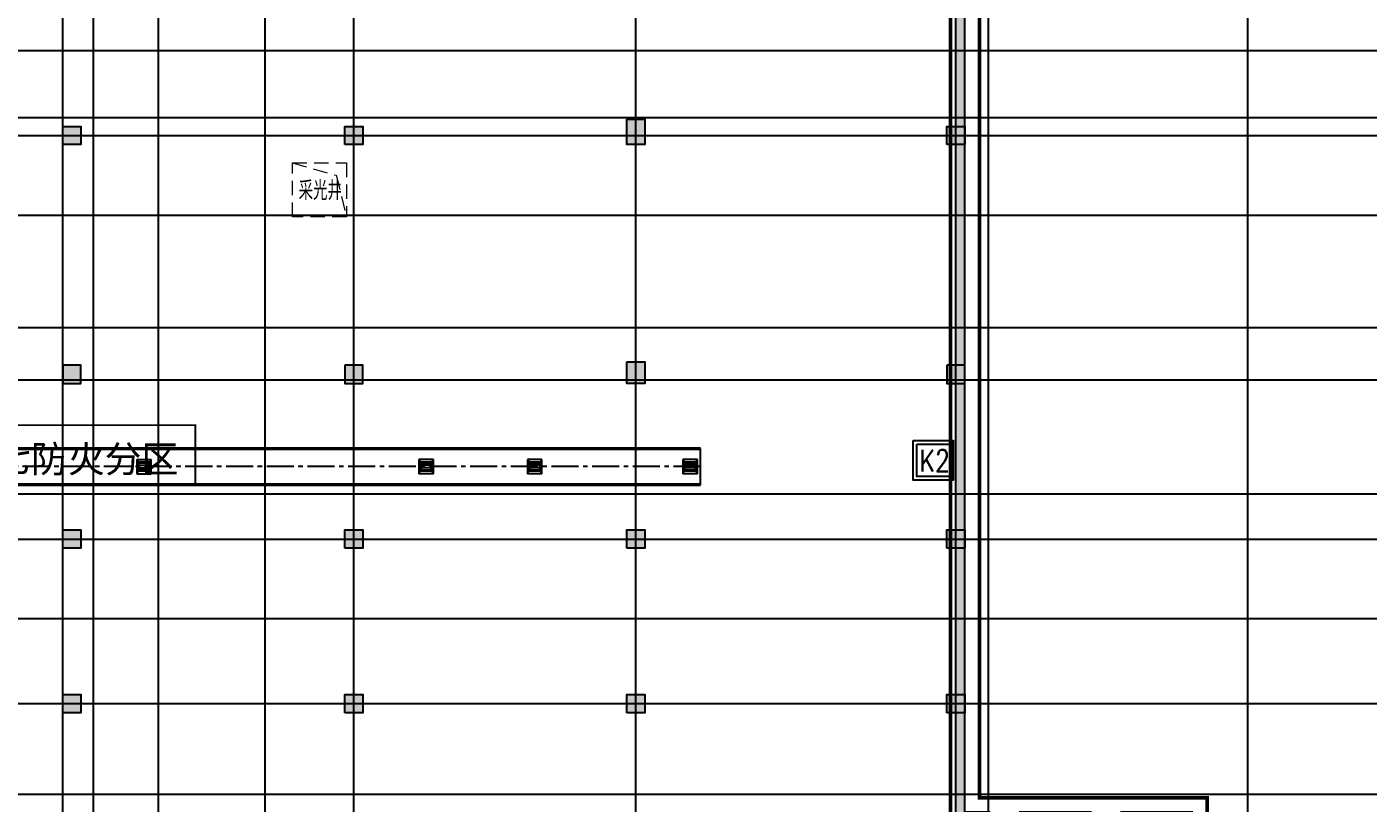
# Model space of a CAD drawing. Extents: x 369444 to 684549, y -549309 to 575337.
# Drawn here: x 573582 to 610674, y 179207 to 200661 of the extents above; entities that cross this region are included whole.
import ezdxf

# ---------------------------------------------------------------- set-up
doc = ezdxf.new("R2010")
doc.units = 0
doc.header["$LTSCALE"] = 1000
doc.header["$MEASUREMENT"] = 0
for name, pattern in [('_DASH', [0.6, 0.4, -0.2]), ('CENTER2', [1.125, 0.75, -0.125, 0.125, -0.125]), ('DASH', [0.35, 0.25, -0.1])]:
    doc.linetypes.add(name, pattern=pattern)
doc.layers.add('0-地库顶板开洞', color=211, linetype='Continuous', lineweight=0)
for name, color, linetype in [('COLUMN', 9, 'Continuous'), ('DOTE', 1, 'Continuous'), ('DUCT-排烟中心线', 5, 'CENTER2'), ('DUCT-排烟管', 2, 'Continuous'), ('DUCT-排烟管端线', 4, 'Continuous'), ('HS-A-轮廓线-地下室', 3, 'DASH'), ('PUB_HATCH', 8, 'Continuous'), ('WALL', 9, 'Continuous'), ('车库集水坑', 60, 'Continuous'), ('防火分区线', 7, 'Continuous'), ('风管标注', 3, 'Continuous')]:
    doc.layers.add(name, color=color, linetype=linetype)
doc.styles.add('-黑体', font='simhei.ttf')
doc.styles.add('_HZTXT', font='txt.shx', dxfattribs={"width": 0.8, "bigfont": 'HZTXT.shx'})
doc.styles.add('HNSJY', font='hnsjy-07.shx', dxfattribs={"width": 0.8, "bigfont": 'hnsjy-hz.shx'})

# ---------------------------------------------------------------- blocks, each defined once
blk = doc.blocks.new('column500')
h = blk.add_hatch(color=0)
h.dxf.hatch_style = 1
h.paths.add_polyline_path([(-216381, -381440), (-215881, -381440), (-215881, -380940), (-216381, -380940)])
at = {"color": 0}
blk.add_lwpolyline([(-216381, -381440), (-215881, -381440), (-215881, -380940), (-216381, -380940)], close=True, dxfattribs=at)
blk = doc.blocks.new('车库采光井开洞')
at = {"layer": '0-地库顶板开洞', "linetype": '_DASH'}
blk.add_lwpolyline([(38496570620.999992, 3907825764), (38496570620.999992, 3907827264.000001), (38496572120.999992, 3907827263.999998), (38496572120.999992, 3907825763.999999)], close=True, dxfattribs=at)
blk.add_lwpolyline([(38496570620.999992, 3907827264.000001), (38496571833.459846, 3907826915.785513), (38496572120.999992, 3907825763.999999)], dxfattribs=at)
at = {"layer": '0-地库顶板开洞', "linetype": '_DASH', "style": 'HNSJY', "width": 0.8}
blk.add_text('采光井', height=525, dxfattribs=at).set_placement((38496570794.87101, 3907826233.4361))
blk = doc.blocks.new('车库采光井aaa')
at = {"layer": '0-地库顶板开洞', "lineweight": -2}
blk.add_blockref('车库采光井开洞', (-5640857, -2535884), dxfattribs=at)
blk = doc.blocks.new('165gsff')
at = {"layer": 'COLUMN', "lineweight": -2, "ltscale": 6}
blk.add_hatch(color=256, dxfattribs=at).paths.add_polyline_path([(38490804507.5, 3905235777.5), (38490805007.5, 3905235777.5), (38490805007.5, 3905235177.5), (38490804507.5, 3905235177.5)])
at = {"color": 0}
blk.add_lwpolyline([(38490804507.5, 3905235777.5), (38490805007.5, 3905235777.5), (38490805007.5, 3905235177.5), (38490804507.5, 3905235177.5)], close=True, dxfattribs=at)
blk = doc.blocks.new('8816dfgfd')
at = {"layer": 'COLUMN', "lineweight": -2, "ltscale": 6}
blk.add_hatch(color=256, dxfattribs=at).paths.add_polyline_path([(38494751681.5, 3903816247.997694), (38494752181.5, 3903816247.997694), (38494752181.5, 3903815547.997694), (38494751681.5, 3903815547.997694)])
at = {"color": 0}
blk.add_lwpolyline([(38494751681.5, 3903816247.997694), (38494752181.5, 3903816247.997694), (38494752181.5, 3903815547.997694), (38494751681.5, 3903815547.997694)], close=True, dxfattribs=at)
blk = doc.blocks.new('N-风管')
at = {"color": 0, "linetype": 'Continuous'}
for p, q in [((38489412580.588013, 3905283180.368528, 2600), (38489412980.588013, 3905283180.368528, 2600)), ((38489420781.127274, 3905282780.368528, 2600), (38489420381.127274, 3905282780.368528, 2600)), ((38489423781.127274, 3905282780.368528, 2600), (38489423381.127274, 3905282780.368528, 2600)), ((38489428080.968987, 3905282780.368528, 2600), (38489427680.968987, 3905282780.368528, 2600))]:
    blk.add_line(p, q, dxfattribs=at)
at = {"color": 0}
for p, q in [((38489412580.588013, 3905283180.368528, 2600), (38489412580.588013, 3905282780.368528, 2600)), ((38489412580.588013, 3905283180.368528, 2600), (38489412620.588013, 3905283091.479639, 2600)), ((38489412980.588013, 3905283180.368528, 2600), (38489412932.588013, 3905283091.479639, 2600)), ((38489412980.588013, 3905282780.368528, 2600), (38489412980.588013, 3905283180.368528, 2600)), ((38489420381.127274, 3905283180.368528, 2600), (38489420429.127274, 3905283091.479639, 2600)), ((38489420781.127274, 3905283180.368528, 2600), (38489420381.127274, 3905283180.368528, 2600)), ((38489420381.127274, 3905283180.368528, 2600), (38489420381.127274, 3905282780.368528, 2600)), ((38489420741.127274, 3905283091.479639, 2600), (38489420781.127274, 3905283180.368528, 2600)), ((38489420781.127274, 3905282780.368528, 2600), (38489420781.127274, 3905283180.368528, 2600)), ((38489423381.127274, 3905283180.368528, 2600), (38489423429.127274, 3905283091.479639, 2600)), ((38489423781.127274, 3905283180.368528, 2600), (38489423381.127274, 3905283180.368528, 2600)), ((38489423381.127274, 3905283180.368528, 2600), (38489423381.127274, 3905282780.368528, 2600)), ((38489423741.127274, 3905283091.479639, 2600), (38489423781.127274, 3905283180.368528, 2600)), ((38489423781.127274, 3905282780.368528, 2600), (38489423781.127274, 3905283180.368528, 2600)), ((38489427680.968987, 3905283180.368528, 2600), (38489427728.968987, 3905283091.479639, 2600)), ((38489428080.968987, 3905283180.368528, 2600), (38489427680.968987, 3905283180.368528, 2600)), ((38489427680.968987, 3905283180.368528, 2600), (38489427680.968987, 3905282780.368528, 2600)), ((38489428040.968987, 3905283091.479639, 2600), (38489428080.968987, 3905283180.368528, 2600)), ((38489428080.968987, 3905282780.368528, 2600), (38489428080.968987, 3905283180.368528, 2600)), ((38489412620.588013, 3905282869.257417, 2600), (38489412580.588013, 3905282780.368528, 2600)), ((38489412580.588013, 3905282780.368528, 2600), (38489412980.588013, 3905282780.368528, 2600)), ((38489412620.588013, 3905283017.405565, 2600), (38489412932.588013, 3905283017.405565, 2600)), ((38489412620.588013, 3905282943.331491, 2600), (38489412932.588013, 3905282943.331491, 2600)), ((38489412980.588013, 3905282780.368528, 2600), (38489412932.588013, 3905282869.257417, 2600)), ((38489420381.127274, 3905282780.368528, 2600), (38489420429.127274, 3905282869.257417, 2600)), ((38489420741.127274, 3905283017.405565, 2600), (38489420429.127274, 3905283017.405565, 2600)), ((38489420741.127274, 3905282943.331491, 2600), (38489420429.127274, 3905282943.331491, 2600)), ((38489420781.127274, 3905282780.368528, 2600), (38489420741.127274, 3905282869.257417, 2600)), ((38489423381.127274, 3905282780.368528, 2600), (38489423429.127274, 3905282869.257417, 2600)), ((38489423741.127274, 3905283017.405565, 2600), (38489423429.127274, 3905283017.405565, 2600)), ((38489423741.127274, 3905282943.331491, 2600), (38489423429.127274, 3905282943.331491, 2600)), ((38489423781.127274, 3905282780.368528, 2600), (38489423741.127274, 3905282869.257417, 2600)), ((38489427680.968987, 3905282780.368528, 2600), (38489427728.968987, 3905282869.257417, 2600)), ((38489428040.968987, 3905283017.405565, 2600), (38489427728.968987, 3905283017.405565, 2600)), ((38489428040.968987, 3905282943.331491, 2600), (38489427728.968987, 3905282943.331491, 2600)), ((38489428080.968987, 3905282780.368528, 2600), (38489428040.968987, 3905282869.257417, 2600))]:
    blk.add_line(p, q, dxfattribs=at)
at = {"color": 0, "lineweight": 40}
for p, q in [((38489412620.588013, 3905283091.479639, 2600), (38489412620.588013, 3905282869.257417, 2600)), ((38489412932.588013, 3905283091.479639, 2600), (38489412620.588013, 3905283091.479639, 2600)), ((38489412932.588013, 3905282869.257417, 2600), (38489412620.588013, 3905282869.257417, 2600)), ((38489412932.588013, 3905282869.257417, 2600), (38489412932.588013, 3905283091.479639, 2600)), ((38489420429.127274, 3905283091.479639, 2600), (38489420429.127274, 3905282869.257417, 2600)), ((38489420429.127274, 3905283091.479639, 2600), (38489420741.127274, 3905283091.479639, 2600)), ((38489420429.127274, 3905282869.257417, 2600), (38489420741.127274, 3905282869.257417, 2600)), ((38489420741.127274, 3905282869.257417, 2600), (38489420741.127274, 3905283091.479639, 2600)), ((38489423429.127274, 3905283091.479639, 2600), (38489423429.127274, 3905282869.257417, 2600)), ((38489423429.127274, 3905283091.479639, 2600), (38489423741.127274, 3905283091.479639, 2600)), ((38489423429.127274, 3905282869.257417, 2600), (38489423741.127274, 3905282869.257417, 2600)), ((38489423741.127274, 3905282869.257417, 2600), (38489423741.127274, 3905283091.479639, 2600)), ((38489427728.968987, 3905283091.479639, 2600), (38489427728.968987, 3905282869.257417, 2600)), ((38489427728.968987, 3905283091.479639, 2600), (38489428040.968987, 3905283091.479639, 2600)), ((38489427728.968987, 3905282869.257417, 2600), (38489428040.968987, 3905282869.257417, 2600)), ((38489428040.968987, 3905282869.257417, 2600), (38489428040.968987, 3905283091.479639, 2600))]:
    blk.add_line(p, q, dxfattribs=at)
at = {"layer": 'DUCT-排烟中心线', "color": 0}
blk.add_line((38489428171.263687, 3905282980.368528), (38489408130.934883, 3905282980.368528), dxfattribs=at)
at = {"layer": 'DUCT-排烟管', "color": 0, "const_width": 90}
for points in [[(38489428171.263687, 3905283480.368528), (38489408130.934883, 3905283480.368528)], [(38489408130.934883, 3905282480.368528), (38489428171.263687, 3905282480.368528)]]:
    blk.add_lwpolyline(points, dxfattribs=at)
at = {"layer": 'DUCT-排烟管端线', "color": 0}
blk.add_line((38489428171.263687, 3905282480.368528), (38489428171.263687, 3905283480.368528), dxfattribs=at)

msp = doc.modelspace()

# ---------------------------------------------------------------- hatches: boundary and pattern name
at = {"layer": 'PUB_HATCH', "linetype": 'ByBlock'}
msp.add_hatch(color=256, dxfattribs=at).paths.add_polyline_path([(599274.5, 178707), (599524.5, 178957), (599524.5, 204707.4), (599441.1, 204824.1), (599274.5, 204807.4)])

# ---------------------------------------------------------------- linework, layer by layer
at = {"layer": 'DOTE', "color": 8}
for p, q in [((574574.5, 59364.2), (574574.5, 476704.8)), ((575424.5, 59364.2), (575424.5, 476704.8)), ((580174.5, 59364.2), (580174.5, 476704.8)), ((582624.5, 59364.2), (582624.5, 476704.8)), ((590424.5, 59364.2), (590424.5, 476704.8)), ((599274.5, 59364.2), (599274.5, 476704.8)), ((607344.5, 59364.2), (607344.5, 476704.8)), ((577224.5, 59364.2), (577224.5, 261807)), ((600174.5, 59364.2), (600174.5, 261807))]:
    msp.add_line(p, q, dxfattribs=at)
at = {"layer": 'DOTE', "color": 8, "lineweight": -2}
for p, q in [((377844.4, 200007), (624570.9, 200007)), ((377844.4, 198157), (624570.9, 198157)), ((377844.4, 197657), (624570.9, 197657)), ((377844.4, 195457), (624570.9, 195457)), ((377844.4, 192356.9), (624570.9, 192356.9)), ((377844.4, 190907), (624570.9, 190907)), ((377844.4, 187757), (624570.9, 187757)), ((377844.4, 186507), (624570.9, 186507)), ((377844.4, 184307), (624570.9, 184307)), ((377844.4, 181957), (624570.9, 181957)), ((377844.4, 179457), (624570.9, 179457))]:
    msp.add_line(p, q, dxfattribs=at)
at = {"layer": 'HS-A-轮廓线-地下室', "lineweight": -2, "ltscale": 8}
msp.add_lwpolyline([(535624.5, 146657), (572974.5, 146657), (572974.5, 157807), (572974.5, 157807), (577474.5, 157807), (577474.5, 158807), (610674.5, 158807), (610674.5, 157807), (614474.5, 157807), (614474.5, 167107), (605824.5, 167107), (605824.5, 167107), (605824.5, 178957), (599524.5, 178957), (599524.5, 204707)], dxfattribs=at)
at = {"layer": 'WALL', "linetype": 'ByBlock'}
for p, q in [((599274.5, 178707), (599274.5, 204807.4)), ((599524.5, 178957), (599524.5, 204707.4))]:
    msp.add_line(p, q, dxfattribs=at)
at = {"layer": '车库集水坑', "lineweight": -2, "elevation": 96.9}
for points in [[(598094.5, 189232), (599194.5, 189232), (599194.5, 188132), (598094.5, 188132)], [(598194.5, 189132), (599094.5, 189132), (599094.5, 188232), (598194.5, 188232)]]:
    msp.add_lwpolyline(points, close=True, dxfattribs=at)
at = {"layer": '防火分区线', "color": 6, "linetype": 'DASH', "ltscale": 8, "const_width": 100}
for points in [[(573387.6, 167407), (578074.5, 167407), (578074.5, 170707), (581274.5, 170707), (581274.5, 176007), (587974.5, 176007), (587974.5, 173607), (588474.5, 173607), (588474.5, 170907), (592224.5, 170907), (592224.5, 169407), (595424.5, 169407), (595424.5, 170907), (600174.5, 170907), (600174.5, 175807), (605424.5, 175807), (605424.5, 178557), (599124.5, 178557), (599124.5, 205107)], [(573374.5, 157407), (574173.9, 157407), (574186.5, 166607), (578874.5, 166607), (578874.5, 169907), (582074.5, 169907), (582074.5, 175207), (587174.5, 175207), (587174.5, 172807), (587674.5, 172807), (587674.5, 170107), (591424.5, 170107), (591424.5, 168607), (596224.5, 168607), (596224.5, 170107), (600974.5, 170107), (600974.5, 175007), (606224.5, 175007), (606224.5, 179357), (599924.5, 179357), (599924.5, 204307)]]:
    msp.add_lwpolyline(points, dxfattribs=at)
at = {"layer": '防火分区线', "color": 3, "const_width": 50}
msp.add_lwpolyline([(578240.3, 189655.8), (570374.6, 189655.8), (570374.6, 187999.5), (578240.3, 187999.5)], close=True, dxfattribs=at)

# ---------------------------------------------------------------- block references
at = {"layer": '0-地库顶板开洞', "lineweight": -2}
msp.add_blockref('车库采光井aaa', (-38490348839.6, -3905094473.4), dxfattribs=at)
at = {"layer": 'COLUMN', "color": 8, "lineweight": -2}
for name, p in [('8816dfgfd', (-38494161507, -3903618141)), ('165gsff', (-38490214333, -3905044370.5))]:
    msp.add_blockref(name, p, dxfattribs=at)
at = {"layer": 'COLUMN', "color": 8, "xscale": -1, "rotation": 270}
for p in [(956014.4, 413787.9), (963814.4, 413787.9), (980464.4, 413787.9), (956014.4, 402637.9, 0), (963814.4, 402637.9, 0), (971614.4, 402637.9), (980464.4, 402637.9), (956014.4, 398087.9, 0), (963814.4, 398087.9, 0), (971614.4, 398087.9, 0), (980464.4, 398087.9)]:
    msp.add_blockref('column500', p, dxfattribs=at)
at = {"layer": 'COLUMN', "color": 8, "rotation": 270}
for p in [(956014.4, -25073.9, 96.9), (963814.4, -25073.9, 96.9), (980464.4, -25073.9, 96.9)]:
    msp.add_blockref('column500', p, dxfattribs=at)
at = {"layer": '风管标注', "color": 8}
msp.add_blockref('N-风管', (-38488835956.2, -3905094473.4), dxfattribs=at)

# ---------------------------------------------------------------- texts
at = {"layer": '车库集水坑', "lineweight": -2, "style": '_HZTXT', "width": 0.8}
msp.add_text('K2', height=600, dxfattribs=at).set_placement((598265.1, 188369.1, 96.9))
at = {"layer": '防火分区线', "style": '-黑体'}
msp.add_text('第十七防火分区', height=746.84, dxfattribs=at).set_placement((570641.2, 188346.3))

doc.saveas('drawing.dxf')
